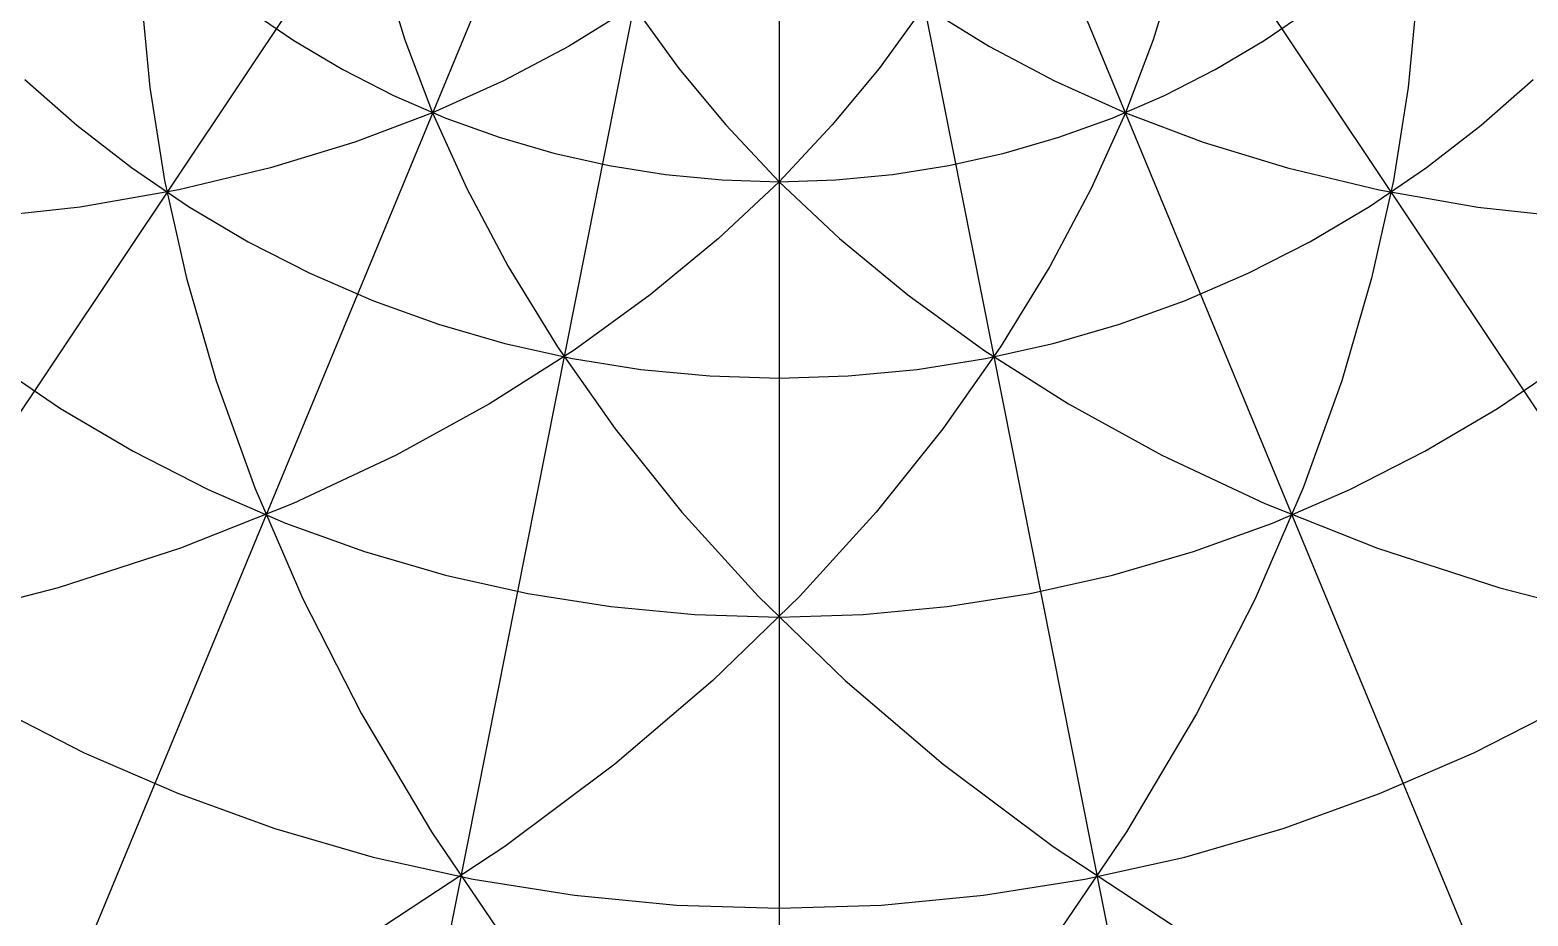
# Model space of a CAD drawing. Header units: metres. Extents: x -40000 to 40000, y -40000 to 40000.
# Drawn here: x -61.8 to 61.8, y -135.3 to -62.2 of the extents above; entities that cross this region are included whole.
import ezdxf

# ---------------------------------------------------------------- set-up
doc = ezdxf.new("R2010")
doc.units = ezdxf.units.M

msp = doc.modelspace()

# ---------------------------------------------------------------- linework, layer by layer
at = {"color": 0}
for p, q in [((-32.64, -57.22), (-30.86, -63)), ((32.64, -57.22), (30.86, -63)), ((-52.6, -59.67), (-51.91, -66.93)), ((52.6, -59.67), (51.91, -66.93)), ((-12.55, -60.58), (-17.38, -63.54)), ((-11.59, -60.77), (-8.26, -65.36)), ((11.59, -60.77), (8.26, -65.36)), ((12.55, -60.58), (17.38, -63.54)), ((-30.86, -63), (-28.59, -69.01)), ((30.86, -63), (28.59, -69.01)), ((-17.38, -63.54), (-22.72, -66.37)), ((17.38, -63.54), (22.72, -66.37)), ((-8.26, -65.36), (-4.4, -70.01)), ((8.26, -65.36), (4.4, -70.01)), ((-22.72, -66.37), (-28.59, -69.01)), ((22.72, -66.37), (28.59, -69.01)), ((-51.91, -66.93), (-50.7, -74.6)), ((51.91, -66.93), (50.7, -74.6)), ((-28.59, -69.01), (-34.99, -71.43)), ((-28.59, -69.01), (-25.76, -75.25)), ((28.59, -69.01), (25.76, -75.25)), ((28.59, -69.01), (34.99, -71.43)), ((-4.4, -70.01), (0, -74.7)), ((4.4, -70.01), (0, -74.7)), ((-34.99, -71.43), (-41.97, -73.57)), ((34.99, -71.43), (41.97, -73.57)), ((-41.97, -73.57), (-49.52, -75.38)), ((41.97, -73.57), (49.52, -75.38)), ((-49.52, -75.38), (-57.67, -76.8)), ((-50.7, -74.6), (-48.89, -82.67)), ((-25.76, -75.25), (-22.35, -81.7)), ((0, -74.7), (-4.99, -79.38)), ((0, -74.7), (4.99, -79.38)), ((25.76, -75.25), (22.35, -81.7)), ((50.7, -74.6), (48.89, -82.67)), ((49.52, -75.38), (57.67, -76.8)), ((-57.67, -76.8), (-66.42, -77.77)), ((57.67, -76.8), (66.42, -77.77)), ((-4.99, -79.38), (-10.62, -84.03)), ((4.99, -79.38), (10.62, -84.03)), ((-48.89, -82.67), (-46.43, -91.12)), ((-22.35, -81.7), (-18.29, -88.32)), ((22.35, -81.7), (18.29, -88.32)), ((48.89, -82.67), (46.43, -91.12)), ((-10.62, -84.03), (-16.9, -88.59)), ((10.62, -84.03), (16.9, -88.59)), ((-16.9, -88.59), (-23.88, -93.02)), ((-18.29, -88.32), (-13.53, -95.08)), ((18.29, -88.32), (13.53, -95.08)), ((16.9, -88.59), (23.88, -93.02)), ((-46.43, -91.12), (-43.25, -99.94)), ((46.43, -91.12), (43.25, -99.94)), ((-23.88, -93.02), (-31.6, -97.26)), ((23.88, -93.02), (31.6, -97.26)), ((-13.53, -95.08), (-8.02, -101.95)), ((13.53, -95.08), (8.02, -101.95)), ((-31.6, -97.26), (-40.09, -101.25)), ((31.6, -97.26), (40.09, -101.25)), ((-43.25, -99.94), (-39.28, -109.11)), ((43.25, -99.94), (39.28, -109.11)), ((-40.09, -101.25), (-49.37, -104.93)), ((40.09, -101.25), (49.37, -104.93)), ((-8.02, -101.95), (-1.71, -108.89)), ((8.02, -101.95), (1.71, -108.89)), ((-49.37, -104.93), (-59.49, -108.21)), ((49.37, -104.93), (59.49, -108.21)), ((-59.49, -108.21), (-70.46, -111.02)), ((59.49, -108.21), (70.46, -111.02)), ((-39.28, -109.11), (-34.45, -118.58)), ((1.71, -108.89), (-5.46, -115.83)), ((-1.71, -108.89), (5.46, -115.83)), ((39.28, -109.11), (34.45, -118.58)), ((-5.46, -115.83), (-13.55, -122.74)), ((5.46, -115.83), (13.55, -122.74)), ((-34.45, -118.58), (-28.68, -128.32)), ((34.45, -118.58), (28.68, -128.32)), ((-13.55, -122.74), (-22.61, -129.53)), ((13.55, -122.74), (22.61, -129.53)), ((-28.68, -128.32), (-21.9, -138.29)), ((28.68, -128.32), (21.9, -138.29)), ((-22.61, -129.53), (-32.69, -136.15)), ((22.61, -129.53), (32.69, -136.15))]:
    msp.add_line(p, q, dxfattribs=at)
at = {"layer": '1', "color": 1}
for p, q in [((-0.08, -0.12), (-22222.8, -33258.8)), ((-0.05, -0.13), (-15307.3, -36955.2)), ((-0.03, -0.14), (-7803.62, -39231.4)), ((0, -0.14), (0, -40000)), ((0.03, -0.14), (7803.62, -39231.4)), ((0.05, -0.13), (15307.3, -36955.2)), ((0.08, -0.12), (22222.8, -33258.8)), ((-43.91, -60.43), (-40.02, -63.07)), ((40.02, -63.07), (43.91, -60.43)), ((-40.02, -63.07), (-35.99, -65.46)), ((35.99, -65.46), (40.02, -63.07)), ((-35.99, -65.46), (-31.8, -67.59)), ((31.8, -67.59), (35.99, -65.46)), ((-62.23, -66.27), (-57.94, -70.04)), ((57.94, -70.04), (62.23, -66.27)), ((-31.8, -67.59), (-27.5, -69.45)), ((27.5, -69.45), (31.8, -67.59)), ((-57.94, -70.04), (-53.43, -73.54)), ((-27.5, -69.45), (-23.08, -71.04)), ((23.08, -71.04), (27.5, -69.45)), ((53.43, -73.54), (57.94, -70.04)), ((-23.08, -71.04), (-18.58, -72.35)), ((18.58, -72.35), (23.08, -71.04)), ((-18.58, -72.35), (-14, -73.37)), ((14, -73.37), (18.58, -72.35)), ((-53.43, -73.54), (-48.71, -76.75)), ((-14, -73.37), (-9.36, -74.11)), ((-9.36, -74.11), (-4.69, -74.55)), ((4.69, -74.55), (9.36, -74.11)), ((9.36, -74.11), (14, -73.37)), ((48.71, -76.75), (53.43, -73.54)), ((-4.69, -74.55), (0, -74.7)), ((0, -74.7), (4.69, -74.55)), ((-48.71, -76.75), (-43.79, -79.66)), ((43.79, -79.66), (48.71, -76.75)), ((-43.79, -79.66), (-38.7, -82.25)), ((38.7, -82.25), (43.79, -79.66)), ((-38.7, -82.25), (-33.46, -84.52)), ((33.46, -84.52), (38.7, -82.25)), ((-33.46, -84.52), (-28.09, -86.45)), ((28.09, -86.45), (33.46, -84.52)), ((-28.09, -86.45), (-22.61, -88.05)), ((22.61, -88.05), (28.09, -86.45)), ((-22.61, -88.05), (-17.03, -89.29)), ((17.03, -89.29), (22.61, -88.05)), ((-65.02, -89.5), (-59.28, -93.4)), ((-17.03, -89.29), (-11.39, -90.19)), ((-11.39, -90.19), (-5.71, -90.72)), ((5.71, -90.72), (11.39, -90.19)), ((11.39, -90.19), (17.03, -89.29)), ((59.28, -93.4), (65.02, -89.5)), ((-5.71, -90.72), (0, -90.9)), ((0, -90.9), (5.71, -90.72)), ((-59.28, -93.4), (-53.29, -96.94)), ((53.29, -96.94), (59.28, -93.4)), ((-53.29, -96.94), (-47.1, -100.1)), ((47.1, -100.1), (53.29, -96.94)), ((-47.1, -100.1), (-40.72, -102.86)), ((40.72, -102.86), (47.1, -100.1)), ((-40.72, -102.86), (-34.19, -105.21)), ((34.19, -105.21), (40.72, -102.86)), ((-34.19, -105.21), (-27.51, -107.15)), ((27.51, -107.15), (34.19, -105.21)), ((-27.51, -107.15), (-20.73, -108.67)), ((20.73, -108.67), (27.51, -107.15)), ((-20.73, -108.67), (-13.87, -109.75)), ((13.87, -109.75), (20.73, -108.67)), ((-13.87, -109.75), (-6.95, -110.41)), ((6.95, -110.41), (13.87, -109.75)), ((-6.95, -110.41), (0, -110.62)), ((0, -110.62), (6.95, -110.41)), ((-64.86, -117.97), (-57.32, -121.81)), ((57.32, -121.81), (64.86, -117.97)), ((-57.32, -121.81), (-49.56, -125.17)), ((49.56, -125.17), (57.32, -121.81)), ((-49.56, -125.17), (-41.6, -128.04)), ((41.6, -128.04), (49.56, -125.17)), ((-41.6, -128.04), (-33.48, -130.4)), ((33.48, -130.4), (41.6, -128.04)), ((-33.48, -130.4), (-25.23, -132.24)), ((25.23, -132.24), (33.48, -130.4)), ((-25.23, -132.24), (-16.87, -133.56)), ((16.87, -133.56), (25.23, -132.24)), ((-16.87, -133.56), (-8.45, -134.36)), ((-8.45, -134.36), (0, -134.63)), ((0, -134.63), (8.45, -134.36)), ((8.45, -134.36), (16.87, -133.56))]:
    msp.add_line(p, q, dxfattribs=at)

doc.saveas('drawing.dxf')
